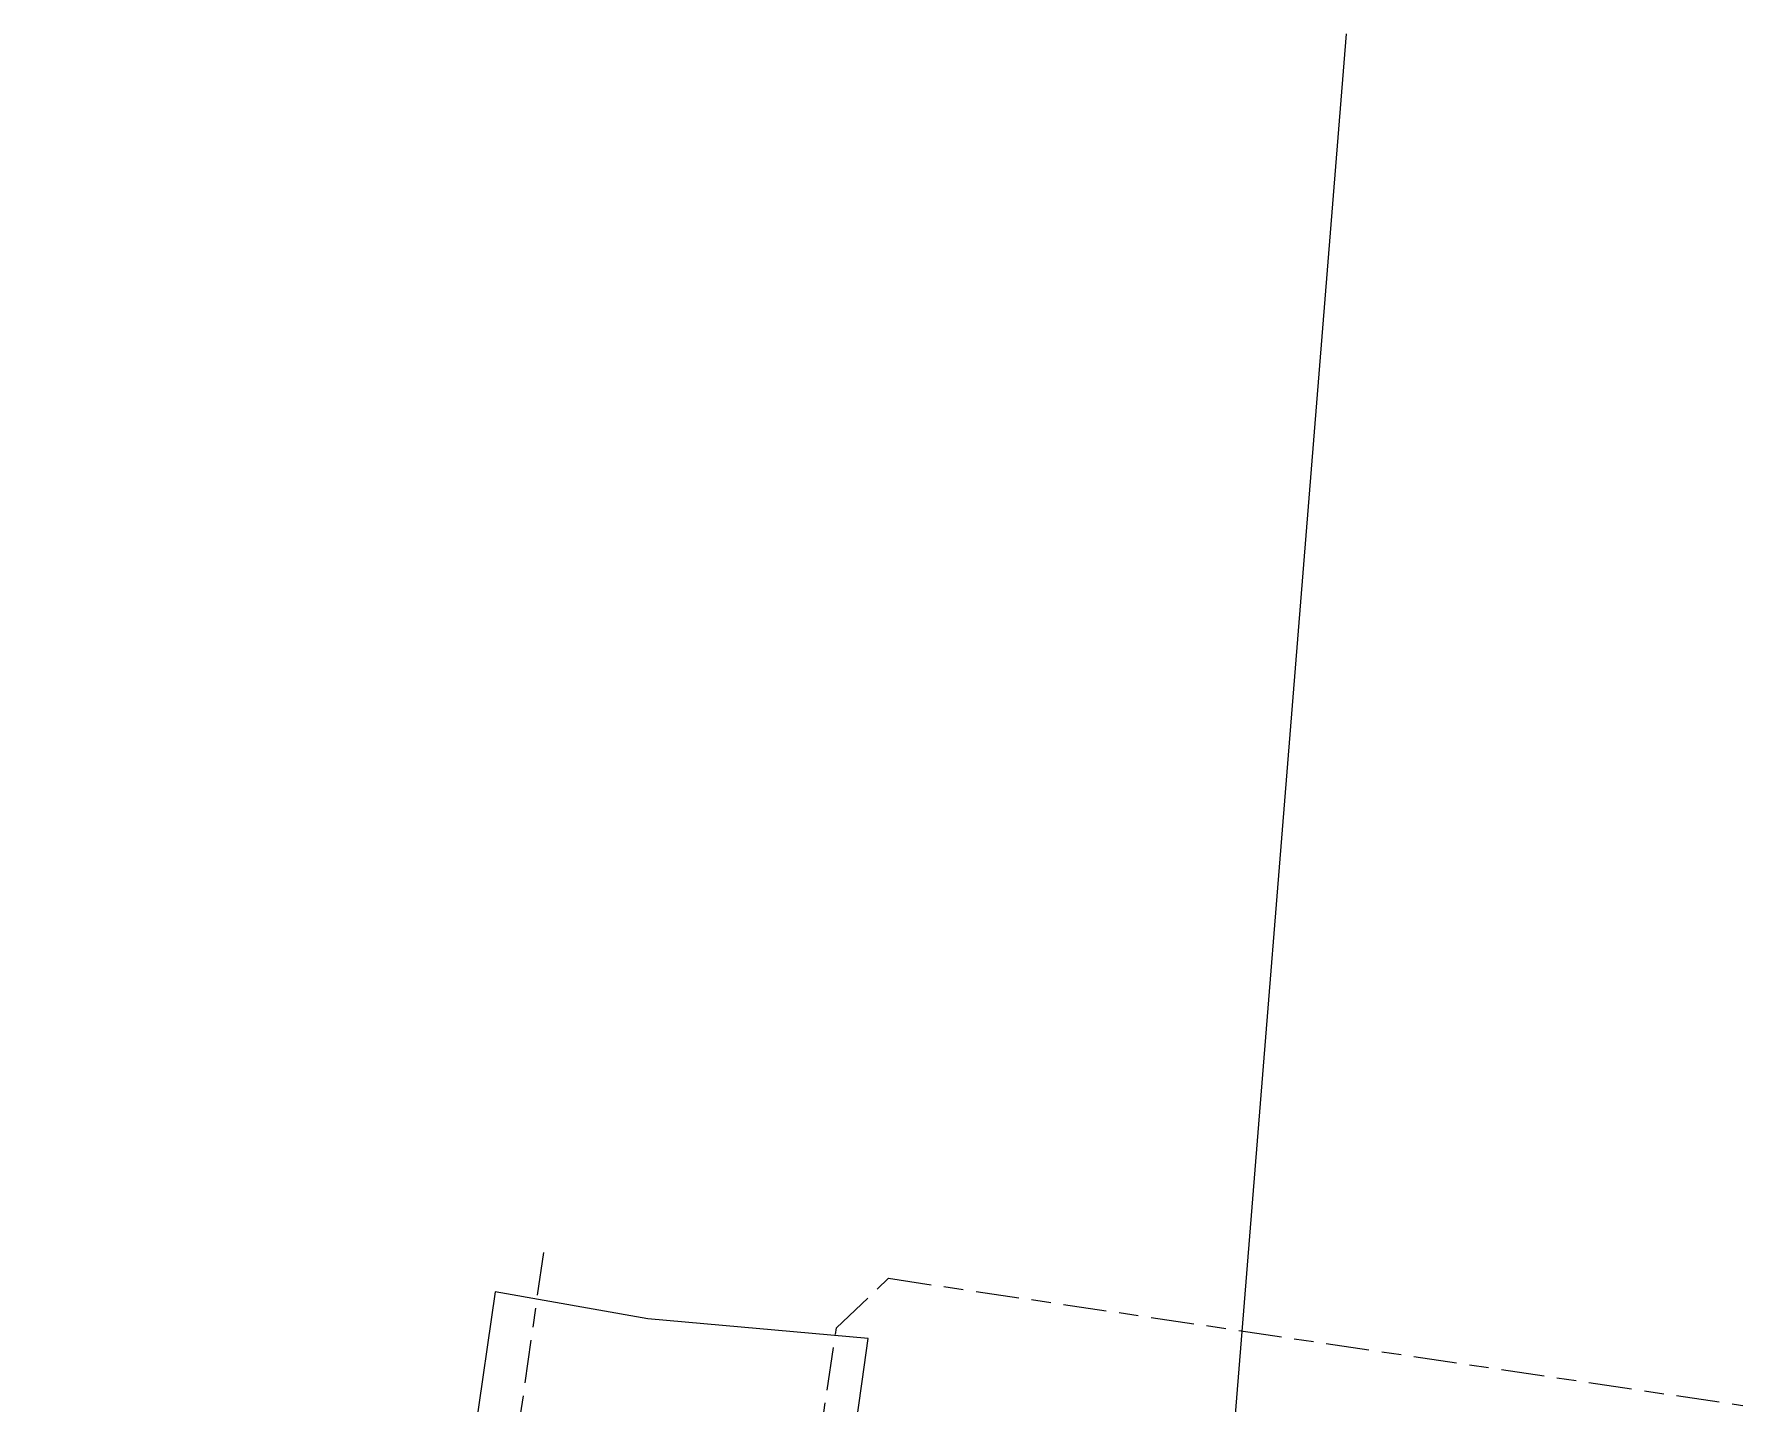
# Model space of a CAD drawing. Header units: metres. Extents: x 280709 to 281347, y 6137535 to 6138306.
# Drawn here: x 280736.1 to 280893.6, y 6138179.1 to 6138306 of the extents above; entities that cross this region are included whole.
import ezdxf

# ---------------------------------------------------------------- set-up
doc = ezdxf.new("R2010")
doc.units = ezdxf.units.M
doc.linetypes.add('Cable Exist UG', pattern=[8.2, 4, -1.2, 1.8, -1.2])
doc.layers.add('Cadastre Roads_SP_EXT', color=9, linetype='Continuous', lineweight=5)
for name, color, linetype in [('Mains_HV_EXT', 7, 'Continuous'), ('Mains_LV_EXT', 7, 'Continuous'), ('Services_SP_EXT', 7, 'Continuous')]:
    doc.layers.add(name, color=color, linetype=linetype)

msp = doc.modelspace()

# ---------------------------------------------------------------- linework, layer by layer
at = {"layer": 'Cadastre Roads_SP_EXT', "linetype": 'Continuous'}
msp.add_lwpolyline([(280809.63, 6138158.64), (280811.68, 6138173.14), (280812.83, 6138181.22), (280813.39, 6138185.21), (280792.97, 6138187.02), (280778.84, 6138189.54), (280775.05, 6138163.46), (280772.17, 6138143.58), (280768.73, 6138119.81), (280757.69, 6138043.63), (280769.1, 6138041.91), (280777.1, 6138040.71), (280782.95, 6138080.46), (280784.37, 6138090.93), (280785.44, 6138100.64), (280786.88, 6138110.8), (280787.58, 6138115.23), (280788.37, 6138120.52), (280803.47, 6138118.25), (280809.63, 6138158.64)], close=True, dxfattribs=at)
at = {"layer": 'Mains_HV_EXT', "linetype": 'Cable Exist UG'}
msp.add_lwpolyline([(280807.17, 6138164.2), (280810.44, 6138186.19), (280815.26, 6138190.78), (280916.41, 6138175.73), (280908.95, 6138125.39), (281003.65, 6138110.72), (281004.85, 6138103.76), (280991.83, 6138017.88), (280986.15, 6138018.74), (280980.77, 6138019.44), (280980.7, 6138017.58)], dxfattribs=at)
at = {"layer": 'Mains_LV_EXT', "linetype": 'Cable Exist UG'}
msp.add_lwpolyline([(280783.3, 6138193.17), (280776.25, 6138143.66), (280771.35, 6138139.05), (280739.11, 6138143.55), (280737.06, 6138130.68), (280736.11, 6138128.62)], dxfattribs=at)
at = {"layer": 'Services_SP_EXT'}
msp.add_lwpolyline([(280830.82, 6137971.96), (280857.69, 6138306.03)], dxfattribs=at)

doc.saveas('drawing.dxf')
